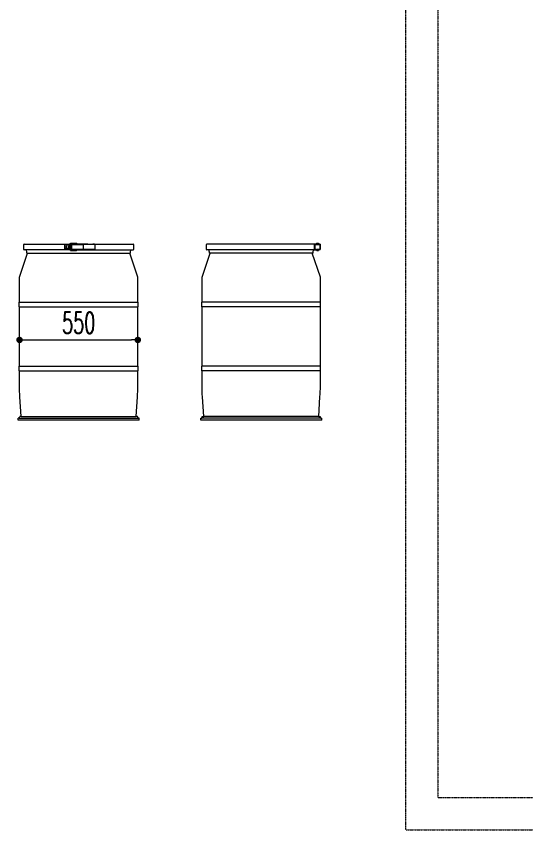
# Model space of a CAD drawing. Header units: millimetres. Extents: x -3140 to 122882, y -13467 to 35950.
# Drawn here: x 55703 to 58077, y 15735 to 19520 of the extents above; entities that cross this region are included whole.
import ezdxf

# ---------------------------------------------------------------- set-up
doc = ezdxf.new("R2010")
doc.units = ezdxf.units.MM
doc.header["$MEASUREMENT"] = 0
doc.linetypes.add('DASHDOT', pattern=[1, 0.5, -0.25, 0, -0.25])
doc.layers.add('Edges', color=7, linetype='Continuous')
doc.styles.add('300', font='rs.shx', dxfattribs={"width": 0.6, "height": 100})
doc.dimstyles.new('300', dxfattribs={"dimtxt": 50, "dimasz": 30, "dimexe": 50, "dimexo": 50, "dimgap": 30, "dimtad": 2, "dimdec": 0, "dimzin": 0, "dimtxsty": '300', "dimblk": 'DOT', "dimcen": 0.2, "dimclrd": 1, "dimclre": 1, "dimclrt": 3, "dimadec": 0, "dimazin": 0, "dimtfac": 1, "dimtdec": 0, "dimtix": 1, "dimtmove": 0, "dimatfit": 3, "dimfxl": 1, "dimtolj": 1, "dimtzin": 0, "dimarcsym": 0})

# ---------------------------------------------------------------- blocks, each defined once
blk = doc.blocks.new('plastic water drum ls')
at = {"layer": 'Edges'}
for p, q in [((-10.88, 17.57), (-11.02, 17.49)), ((-11.02, 17.49), (-11.02, 16.47)), ((-11.02, 16.47), (-10.88, 16.39)), ((-10.88, 17.57), (-1.77, 17.57)), ((-10.44, 16.39), (-10.88, 16.39)), ((-10.35, 15.91), (-10.44, 16.39)), ((-1.74, 16.39), (-10.44, 16.39)), ((-2.74, 17.33), (-2.74, 17.33)), ((-2.74, 16.62), (-2.74, 17.33)), ((-1.82, 17.33), (-2.74, 17.33)), ((-1.82, 16.62), (-2.74, 16.62)), ((-2.54, 17.02), (-2.55, 16.99)), ((-2.55, 16.99), (-2.55, 16.97)), ((-2.55, 16.97), (-2.55, 16.94)), ((-2.55, 16.94), (-2.54, 16.92)), ((-2.53, 17.04), (-2.54, 17.02)), ((-2.54, 16.92), (-2.53, 16.9)), ((-2.51, 17.05), (-2.53, 17.04)), ((-2.53, 16.9), (-2.51, 16.88)), ((-2.49, 17.06), (-2.51, 17.05)), ((-2.51, 16.88), (-2.49, 16.87)), ((-2.47, 17.07), (-2.49, 17.06)), ((-2.49, 16.87), (-2.47, 16.87)), ((-2.46, 17.07), (-2.47, 17.07)), ((-2.46, 16.87), (-2.47, 16.87)), ((-2.44, 17.06), (-2.46, 17.07)), ((-2.46, 16.87), (-2.44, 16.87)), ((-2.42, 17.05), (-2.44, 17.06)), ((-2.42, 17.05), (-2.44, 17.06)), ((-2.44, 17.06), (-2.44, 17.06)), ((-2.44, 16.87), (-2.42, 16.88)), ((-2.44, 16.87), (-2.42, 16.88)), ((-2.44, 16.87), (-2.44, 16.87)), ((-2.4, 17.04), (-2.42, 17.05)), ((-2.41, 17.04), (-2.42, 17.05)), ((-2.42, 16.88), (-2.41, 16.9)), ((-2.42, 16.88), (-2.4, 16.9)), ((-2.39, 17.02), (-2.41, 17.04)), ((-2.41, 16.9), (-2.39, 16.92)), ((-2.39, 17.02), (-2.4, 17.04)), ((-2.4, 16.9), (-2.39, 16.92)), ((-2.38, 16.99), (-2.39, 17.02)), ((-2.38, 16.99), (-2.39, 17.02)), ((-2.39, 16.92), (-2.38, 16.94)), ((-2.39, 16.92), (-2.38, 16.94)), ((-2.38, 16.97), (-2.38, 16.99)), ((-2.37, 16.97), (-2.38, 16.99)), ((-2.38, 16.94), (-2.38, 16.97)), ((-2.38, 16.94), (-2.37, 16.97)), ((-2.09, 17.02), (-2.1, 16.99)), ((-2.1, 16.99), (-2.1, 16.97)), ((-2.1, 16.97), (-2.1, 16.94)), ((-2.1, 16.94), (-2.09, 16.92)), ((-2.08, 17.04), (-2.09, 17.02)), ((-2.09, 16.92), (-2.08, 16.9)), ((-2.06, 17.05), (-2.08, 17.04)), ((-2.08, 16.9), (-2.06, 16.88)), ((-2.04, 17.06), (-2.06, 17.05)), ((-2.06, 16.88), (-2.04, 16.87)), ((-2.02, 17.07), (-2.04, 17.06)), ((-2.04, 16.87), (-2.02, 16.87)), ((-2.01, 17.07), (-2.02, 17.07)), ((-2.01, 16.87), (-2.02, 16.87)), ((-2, 17.06), (-2.01, 17.07)), ((-2.01, 16.87), (-2, 16.87)), ((-1.97, 17.05), (-2, 17.06)), ((-1.99, 17.06), (-2, 17.06)), ((-2, 16.87), (-1.97, 16.88)), ((-2, 16.87), (-1.99, 16.87)), ((-1.97, 17.05), (-1.99, 17.06)), ((-1.99, 16.87), (-1.97, 16.88)), ((-1.95, 17.04), (-1.97, 17.05)), ((-1.96, 17.04), (-1.97, 17.05)), ((-1.97, 16.88), (-1.95, 16.9)), ((-1.97, 16.88), (-1.96, 16.9)), ((-1.94, 17.02), (-1.96, 17.04)), ((-1.96, 16.9), (-1.94, 16.92)), ((-1.94, 17.02), (-1.95, 17.04)), ((-1.95, 16.9), (-1.94, 16.92)), ((-1.93, 16.99), (-1.94, 17.02)), ((-1.93, 16.99), (-1.94, 17.02)), ((-1.94, 16.92), (-1.93, 16.94)), ((-1.94, 16.92), (-1.93, 16.94)), ((-1.93, 16.97), (-1.93, 16.99)), ((-1.93, 16.97), (-1.93, 16.99)), ((-1.93, 16.94), (-1.93, 16.97)), ((-1.93, 16.94), (-1.93, 16.97)), ((-1.82, 16.62), (-1.82, 17.33)), ((-1.82, 17.33), (-1.78, 17.33)), ((-1.78, 16.62), (-1.82, 16.62)), ((-1.78, 17.54), (-1.77, 17.56)), ((-1.78, 17.33), (-1.78, 17.54)), ((-1.78, 17.33), (-1.65, 17.33)), ((-1.78, 16.51), (-1.78, 16.62)), ((-1.65, 16.62), (-1.78, 16.62)), ((-1.77, 16.48), (-1.78, 16.51)), ((-1.77, 17.58), (-1.76, 17.6)), ((-1.77, 17.57), (-1.77, 17.58)), ((-1.77, 17.56), (-1.77, 17.57)), ((-1.77, 16.45), (-1.77, 16.48)), ((-1.76, 16.43), (-1.77, 16.45)), ((-1.76, 17.6), (-1.75, 17.61)), ((-1.75, 16.4), (-1.76, 16.43)), ((-1.75, 17.61), (-1.74, 17.63)), ((-1.74, 16.39), (-1.75, 16.4)), ((-1.74, 17.63), (-1.73, 17.64)), ((-1.73, 16.38), (-1.74, 16.39)), ((-1.73, 17.64), (-1.71, 17.65)), ((-1.72, 16.36), (-1.73, 16.38)), ((-1.7, 16.35), (-1.72, 16.36)), ((-1.71, 17.65), (-1.7, 17.66)), ((-1.7, 17.66), (-1.68, 17.67)), ((-1.68, 16.33), (-1.7, 16.35)), ((-1.68, 17.67), (-1.67, 17.68)), ((-1.68, 17.53), (-1.66, 17.53)), ((-1.66, 17.53), (-1.68, 17.53)), ((-1.68, 17.53), (-1.68, 17.53)), ((-1.66, 16.32), (-1.68, 16.33)), ((-1.67, 17.68), (-1.66, 17.68)), ((-1.66, 17.68), (-1.64, 17.68)), ((-1.66, 17.53), (-1.65, 17.53)), ((-1.64, 16.31), (-1.66, 16.32)), ((-1.64, 17.54), (-1.65, 17.54)), ((-1.65, 17.54), (-1.65, 17.54)), ((-1.65, 17.54), (-1.65, 17.53)), ((-1.65, 17.53), (-1.65, 17.33)), ((-1.65, 17.53), (-1.65, 17.53)), ((-1.65, 17.53), (-1.65, 17.53)), ((-1.65, 17.53), (-1.65, 17.53)), ((-1.61, 17.33), (-1.65, 17.33)), ((-1.65, 16.62), (-1.65, 16.51)), ((-1.61, 16.62), (-1.65, 16.62)), ((-1.65, 16.51), (-1.65, 16.5)), ((-1.65, 16.5), (-1.65, 16.49)), ((-1.65, 16.49), (-1.65, 16.48)), ((-1.65, 16.48), (-1.64, 16.47)), ((-1.64, 17.68), (-1.63, 17.68)), ((-1.63, 17.55), (-1.64, 17.55)), ((-1.64, 17.55), (-1.64, 17.55)), ((-1.64, 17.55), (-1.64, 17.54)), ((-1.64, 17.55), (-1.64, 17.55)), ((-1.64, 16.47), (-1.64, 16.47)), ((-1.64, 16.47), (-1.63, 16.46)), ((-1.61, 16.31), (-1.64, 16.31)), ((-0.43, 17.68), (-1.63, 17.68)), ((-1.63, 17.55), (-1.63, 17.55)), ((-1.44, 17.55), (-1.63, 17.55)), ((-1.63, 17.55), (-1.63, 17.55)), ((-1.63, 16.46), (-1.62, 16.45)), ((-1.62, 16.45), (-1.62, 16.45)), ((-1.62, 16.45), (-1.61, 16.44)), ((-1.61, 16.62), (-1.61, 17.33)), ((-1.61, 16.44), (-1.6, 16.44)), ((-1.61, 16.31), (-1.61, 16.3)), ((-1.61, 16.3), (-1.58, 16.3)), ((-1.6, 16.44), (-1.59, 16.44)), ((-1.59, 16.44), (-1.59, 16.44)), ((-1.59, 16.44), (-1.44, 16.44)), ((-1.58, 16.3), (-0.47, 16.3)), ((-1.56, 17.53), (-1.57, 17.52)), ((-1.56, 17.52), (-1.57, 17.52)), ((-1.56, 17.52), (-1.57, 17.52)), ((-1.56, 17.52), (-1.57, 17.51)), ((-1.57, 17.52), (-1.57, 17.51)), ((-1.57, 17.52), (-1.57, 17.52)), ((-1.57, 17.51), (-1.57, 17.51)), ((-1.55, 17.51), (-1.57, 17.51)), ((-1.57, 17.51), (-1.57, 17.5)), ((-1.57, 17.51), (-1.57, 17.5)), ((-1.57, 17.5), (-1.57, 17.44)), ((-1.57, 17.5), (-1.57, 17.5)), ((-1.57, 17.5), (-1.57, 17.44)), ((-1.55, 17.5), (-1.57, 17.5)), ((-1.57, 17.44), (-1.57, 17.44)), ((-1.57, 17.44), (-1.55, 17.44)), ((-1.57, 16.56), (-1.57, 16.56)), ((-1.57, 16.56), (-1.57, 16.49)), ((-1.57, 16.56), (-1.57, 16.49)), ((-1.55, 16.56), (-1.57, 16.56)), ((-1.57, 16.49), (-1.57, 16.49)), ((-1.57, 16.49), (-1.57, 16.49)), ((-1.57, 16.49), (-1.57, 16.49)), ((-1.57, 16.49), (-1.57, 16.49)), ((-1.57, 16.48), (-1.57, 16.49)), ((-1.56, 16.48), (-1.57, 16.49)), ((-1.55, 16.49), (-1.57, 16.49)), ((-1.55, 16.49), (-1.57, 16.49)), ((-1.56, 16.48), (-1.57, 16.48)), ((-1.56, 16.48), (-1.57, 16.48)), ((-1.57, 16.48), (-1.57, 16.48)), ((-1.56, 16.47), (-1.57, 16.48)), ((-1.55, 17.53), (-1.56, 17.53)), ((-1.56, 17.53), (-1.56, 17.53)), ((-1.56, 17.53), (-1.56, 17.52)), ((-1.56, 17.53), (-1.56, 17.53)), ((-1.54, 17.53), (-1.56, 17.53)), ((-1.56, 17.52), (-1.56, 17.52)), ((-1.54, 17.52), (-1.56, 17.52)), ((-1.55, 17.52), (-1.56, 17.52)), ((-1.56, 16.48), (-1.56, 16.48)), ((-1.56, 16.47), (-1.56, 16.48)), ((-1.55, 16.48), (-1.56, 16.48)), ((-1.54, 16.48), (-1.56, 16.48)), ((-1.56, 16.47), (-1.56, 16.47)), ((-1.55, 16.47), (-1.56, 16.47)), ((-1.56, 16.47), (-1.56, 16.47)), ((-1.54, 16.47), (-1.56, 16.47)), ((-1.55, 17.53), (-1.55, 17.53)), ((-1.55, 17.53), (-1.54, 17.53)), ((-1.54, 17.52), (-1.55, 17.52)), ((-1.55, 17.52), (-1.55, 17.51)), ((-1.52, 17.52), (-1.55, 17.52)), ((-1.52, 17.51), (-1.55, 17.51)), ((-1.55, 17.51), (-1.55, 17.5)), ((-1.55, 17.5), (-1.55, 17.44)), ((-1.52, 17.5), (-1.55, 17.5)), ((-1.55, 17.44), (-1.52, 17.44)), ((-1.55, 16.56), (-1.55, 16.49)), ((-1.52, 16.56), (-1.55, 16.56)), ((-1.55, 16.49), (-1.52, 16.49)), ((-1.55, 16.49), (-1.55, 16.49)), ((-1.55, 16.49), (-1.55, 16.48)), ((-1.52, 16.49), (-1.55, 16.49)), ((-1.55, 16.48), (-1.54, 16.48)), ((-1.52, 16.48), (-1.55, 16.48)), ((-1.55, 16.47), (-1.55, 16.47)), ((-1.55, 16.47), (-1.55, 16.47)), ((-1.55, 16.47), (-1.54, 16.47)), ((-1.54, 17.53), (-1.54, 17.52)), ((-1.51, 17.53), (-1.54, 17.53)), ((-1.54, 17.53), (-1.53, 17.53)), ((-1.54, 17.53), (-1.54, 17.53)), ((-1.51, 17.52), (-1.54, 17.52)), ((-1.54, 16.48), (-1.54, 16.47)), ((-1.51, 16.48), (-1.54, 16.48)), ((-1.51, 16.47), (-1.54, 16.47)), ((-1.54, 16.47), (-1.53, 16.47)), ((-1.52, 17.53), (-1.53, 17.53)), ((-1.53, 16.47), (-1.51, 16.47)), ((-1.51, 17.53), (-1.52, 17.53)), ((-1.47, 17.52), (-1.52, 17.52)), ((-1.52, 17.52), (-1.51, 17.52)), ((-1.52, 17.51), (-1.52, 17.52)), ((-1.48, 17.51), (-1.52, 17.51)), ((-1.52, 17.51), (-1.52, 17.5)), ((-1.52, 17.5), (-1.48, 17.5)), ((-1.52, 17.5), (-1.52, 17.44)), ((-1.52, 17.44), (-1.48, 17.44)), ((-1.52, 16.56), (-1.52, 16.49)), ((-1.48, 16.56), (-1.52, 16.56)), ((-1.52, 16.49), (-1.52, 16.49)), ((-1.52, 16.49), (-1.48, 16.49)), ((-1.52, 16.48), (-1.52, 16.49)), ((-1.48, 16.49), (-1.52, 16.49)), ((-1.51, 16.48), (-1.52, 16.48)), ((-1.47, 16.48), (-1.52, 16.48)), ((-1.47, 17.53), (-1.51, 17.53)), ((-1.51, 17.52), (-1.51, 17.53)), ((-1.51, 17.53), (-1.5, 17.53)), ((-1.47, 17.52), (-1.51, 17.52)), ((-1.51, 16.47), (-1.51, 16.48)), ((-1.47, 16.48), (-1.51, 16.48)), ((-1.47, 16.47), (-1.51, 16.47)), ((-1.51, 16.47), (-1.5, 16.47)), ((-1.5, 17.53), (-1.49, 17.53)), ((-1.5, 16.47), (-1.47, 16.47)), ((-1.47, 17.53), (-1.49, 17.53)), ((-1.47, 17.52), (-1.48, 17.51)), ((-1.43, 17.51), (-1.48, 17.51)), ((-1.48, 17.51), (-1.48, 17.5)), ((-1.48, 17.5), (-1.48, 17.44)), ((-1.43, 17.5), (-1.48, 17.5)), ((-1.48, 17.44), (-1.45, 17.44)), ((-1.48, 16.56), (-1.48, 16.49)), ((-1.45, 16.56), (-1.48, 16.56)), ((-1.48, 16.49), (-1.48, 16.49)), ((-1.43, 16.49), (-1.48, 16.49)), ((-1.43, 16.49), (-1.48, 16.49)), ((-1.47, 16.48), (-1.48, 16.49)), ((-1.47, 17.53), (-1.47, 17.52)), ((-1.47, 17.53), (-1.46, 17.53)), ((0.87, 17.53), (-1.47, 17.53)), ((-1.47, 17.52), (-1.47, 17.52)), ((-1.43, 17.52), (-1.47, 17.52)), ((0.87, 17.52), (-1.47, 17.52)), ((-1.43, 16.48), (-1.47, 16.48)), ((-1.47, 16.48), (-1.47, 16.48)), ((-1.47, 16.47), (-1.47, 16.48)), ((-1.47, 16.48), (0.87, 16.48)), ((-1.47, 16.47), (-1.46, 16.47)), ((0.87, 16.47), (-1.47, 16.47)), ((-1.46, 17.53), (-1.46, 17.54)), ((-1.46, 17.54), (-1.45, 17.54)), ((-1.2, 17.54), (-1.46, 17.54)), ((-1.42, 17.53), (-1.46, 17.53)), ((-1.46, 17.53), (-1.46, 17.53)), ((-1.46, 16.47), (-1.46, 16.46)), ((-1.46, 16.47), (-1.46, 16.47)), ((-1.46, 16.47), (-1.45, 16.47)), ((-1.46, 16.46), (-1.45, 16.46)), ((-1.2, 16.46), (-1.46, 16.46)), ((-1.45, 17.54), (-1.44, 17.54)), ((-1.45, 17.44), (-1.45, 16.56)), ((-1.45, 17.44), (-1.43, 17.44)), ((-1.43, 16.56), (-1.45, 16.56)), ((-1.45, 16.47), (-1.44, 16.47)), ((-1.45, 16.46), (-1.44, 16.44)), ((-1.45, 16.46), (-1.45, 16.46)), ((-1.45, 16.46), (-1.44, 16.45)), ((-1.44, 17.55), (-1.44, 17.55)), ((-1.44, 17.54), (-1.44, 17.55)), ((-1.44, 17.55), (-1.43, 17.55)), ((-1.42, 17.55), (-1.44, 17.55)), ((-1.42, 16.47), (-1.44, 16.47)), ((-1.44, 16.45), (-1.43, 16.45)), ((-1.44, 16.44), (-0.48, 16.44)), ((-1.43, 17.55), (-1.42, 17.55)), ((-1.43, 17.52), (-1.43, 17.51)), ((-1.43, 17.52), (0.87, 17.52)), ((-1.43, 17.51), (-1.43, 17.5)), ((-1.43, 17.51), (0.87, 17.51)), ((-1.43, 17.5), (-1.43, 17.44)), ((-1.43, 17.5), (0.87, 17.5)), ((-1.43, 17.44), (-1.43, 16.56)), ((-1.43, 16.56), (-1.43, 16.49)), ((-1.43, 16.49), (-1.43, 16.49)), ((-1.43, 16.49), (-1.43, 16.48)), ((-1.43, 16.49), (0.87, 16.49)), ((0.87, 16.49), (-1.43, 16.49)), ((-1.43, 16.48), (0.87, 16.48)), ((-1.43, 16.45), (-1.42, 16.45)), ((-1.42, 17.55), (-1.41, 17.55)), ((-1.42, 17.53), (-1.42, 17.53)), ((-1.2, 17.53), (-1.42, 17.53)), ((-1.42, 16.47), (-1.41, 16.47)), ((-1.42, 16.47), (-1.42, 16.47)), ((-1.42, 16.45), (-1.41, 16.45)), ((-1.41, 17.55), (-1.4, 17.55)), ((-1.41, 16.47), (-1.4, 16.47)), ((-1.41, 16.45), (-1.4, 16.44)), ((-1.4, 17.55), (-1.39, 17.55)), ((-1.4, 16.47), (-1.33, 16.47)), ((-1.4, 16.44), (-1.39, 16.44)), ((-1.39, 17.55), (-1.37, 17.56)), ((-1.39, 16.44), (-1.37, 16.44)), ((-1.37, 17.56), (-1.36, 17.56)), ((-1.37, 16.44), (-1.36, 16.44)), ((-1.36, 17.56), (-1.35, 17.56)), ((-1.36, 16.44), (-1.35, 16.44)), ((-1.35, 17.56), (-1.34, 17.56)), ((-1.35, 16.44), (-1.34, 16.44)), ((-1.33, 17.56), (-1.34, 17.56)), ((-1.33, 16.44), (-1.34, 16.44)), ((-1.33, 17.56), (-1.32, 17.56)), ((-1.33, 17.56), (-1.33, 17.56)), ((-1.33, 16.47), (-1.33, 16.47)), ((-1.33, 16.47), (-1.3, 16.47)), ((-1.33, 16.44), (-1.32, 16.44)), ((-1.33, 16.44), (-1.33, 16.44)), ((-1.32, 17.56), (-1.32, 17.56)), ((-1.32, 17.56), (-1.32, 17.56)), ((-1.32, 17.56), (-1.31, 17.56)), ((-1.32, 17.56), (-1.32, 17.56)), ((-1.32, 16.44), (-1.32, 16.44)), ((-1.32, 16.44), (-1.32, 16.44)), ((-1.32, 16.44), (-1.31, 16.44)), ((-1.32, 16.44), (-1.32, 16.44)), ((-1.31, 17.56), (-1.3, 17.56)), ((-1.31, 16.44), (-1.3, 16.44)), ((-1.3, 17.56), (-1.28, 17.56)), ((-1.3, 16.47), (-1.26, 16.47)), ((-1.3, 16.44), (-1.28, 16.44)), ((-1.28, 17.56), (-1.27, 17.55)), ((-1.28, 16.44), (-1.27, 16.44)), ((-1.27, 17.55), (-1.26, 17.55)), ((-1.27, 16.44), (-1.26, 16.44)), ((-1.26, 17.55), (-1.25, 17.55)), ((-1.25, 16.47), (-1.26, 16.47)), ((-1.26, 16.44), (-1.25, 16.45)), ((-1.24, 17.55), (-1.25, 17.55)), ((-1.25, 16.47), (-1.21, 16.47)), ((-1.25, 16.45), (-1.24, 16.45)), ((-1.24, 17.55), (-1.23, 17.55)), ((-0.44, 17.55), (-1.24, 17.55)), ((-1.24, 16.45), (-1.23, 16.45)), ((-1.23, 17.55), (-1.22, 17.54)), ((-1.23, 16.45), (-1.22, 16.45)), ((-1.22, 17.54), (-1.21, 17.54)), ((-1.22, 16.45), (-1.21, 16.46)), ((-1.21, 17.54), (-1.2, 17.54)), ((-1.21, 16.47), (-1.21, 16.47)), ((-1.21, 16.47), (-1.2, 16.47)), ((-1.21, 16.46), (-1.2, 16.46)), ((-1.2, 17.53), (-1.2, 17.54)), ((-1.15, 17.53), (-1.2, 17.53)), ((-1.2, 16.47), (-1.2, 16.46)), ((-1.2, 16.47), (-1.15, 16.47)), ((-1.14, 17.53), (-1.15, 17.53)), ((-1.14, 16.47), (-1.15, 16.47)), ((-1.14, 17.53), (-0.86, 17.53)), ((-1.14, 16.47), (-1.03, 16.47)), ((-0.86, 16.47), (-1.03, 16.47)), ((-0.86, 17.53), (-0.86, 17.53)), ((-0.58, 17.53), (-0.86, 17.53)), ((-0.86, 17.53), (-0.47, 17.53)), ((-0.86, 16.47), (-0.76, 16.47)), ((-0.86, 16.47), (-0.86, 16.47)), ((-0.58, 16.47), (-0.76, 16.47)), ((-0.76, 16.47), (-0.49, 16.47)), ((-0.47, 17.53), (-0.58, 17.53)), ((-0.49, 16.47), (-0.58, 16.47)), ((-0.49, 16.47), (-0.43, 16.47)), ((-0.48, 16.44), (-0.47, 16.44)), ((-0.47, 17.53), (-0.42, 17.53)), ((-0.47, 16.44), (-0.46, 16.44)), ((-0.47, 16.3), (-0.45, 16.3)), ((-0.46, 16.44), (-0.45, 16.44)), ((-0.45, 16.44), (-0.45, 16.45)), ((-0.45, 16.45), (-0.44, 16.45)), ((-0.45, 16.3), (-0.42, 16.31)), ((-0.43, 17.55), (-0.44, 17.55)), ((-0.44, 16.45), (-0.43, 16.46)), ((-0.4, 17.68), (-0.43, 17.68)), ((-0.42, 17.54), (-0.43, 17.55)), ((-0.43, 17.55), (-0.43, 17.55)), ((-0.43, 17.55), (-0.43, 17.55)), ((-0.43, 16.46), (-0.43, 16.47)), ((-0.43, 16.47), (-0.43, 16.47)), ((-0.43, 16.47), (-0.3, 16.47)), ((-0.42, 17.53), (-0.42, 17.54)), ((-0.42, 17.54), (-0.42, 17.54)), ((-0.42, 17.54), (-0.42, 17.54)), ((-0.42, 17.53), (-0.42, 17.53)), ((-0.42, 17.53), (-0.42, 17.53)), ((-0.42, 17.53), (-0.42, 17.53)), ((-0.42, 17.53), (-0.29, 17.53)), ((-0.42, 16.31), (-0.4, 16.32)), ((-0.38, 17.67), (-0.4, 17.68)), ((-0.4, 16.32), (-0.38, 16.33)), ((-0.36, 17.66), (-0.38, 17.67)), ((-0.38, 16.33), (-0.36, 16.35)), ((-0.35, 17.65), (-0.36, 17.66)), ((-0.36, 16.35), (-0.34, 16.36)), ((-0.33, 17.64), (-0.35, 17.65)), ((-0.34, 16.36), (-0.33, 16.38)), ((-0.32, 17.62), (-0.33, 17.64)), ((-0.33, 16.38), (-0.32, 16.39)), ((-0.31, 17.6), (-0.32, 17.62)), ((-0.32, 16.41), (-0.3, 16.43)), ((-0.32, 16.39), (-0.32, 16.41)), ((-0.32, 16.39), (10.44, 16.39)), ((-0.3, 17.58), (-0.31, 17.6)), ((-0.3, 17.57), (-0.3, 17.58)), ((-0.3, 17.56), (-0.3, 17.57)), ((-0.3, 17.57), (10.88, 17.57)), ((-0.29, 17.53), (-0.3, 17.56)), ((-0.3, 16.46), (-0.3, 16.47)), ((-0.3, 16.47), (0.33, 16.47)), ((-0.3, 16.43), (-0.3, 16.46)), ((0.29, 17.53), (-0.29, 17.53)), ((0.58, 17.53), (0.29, 17.53)), ((0.86, 17.53), (0.29, 17.53)), ((0.58, 16.47), (0.33, 16.47)), ((0.33, 16.47), (0.58, 16.47)), ((0.86, 17.53), (0.58, 17.53)), ((0.58, 16.47), (0.58, 16.47)), ((0.86, 16.47), (0.58, 16.47)), ((0.86, 17.53), (0.87, 17.53)), ((0.86, 17.53), (0.87, 17.53)), ((0.86, 16.47), (0.87, 16.47)), ((0.86, 16.47), (0.87, 16.47)), ((0.87, 17.53), (0.87, 17.53)), ((0.87, 17.53), (0.87, 17.52)), ((0.87, 17.53), (0.87, 17.53)), ((0.87, 17.53), (0.87, 17.53)), ((1.36, 17.53), (0.87, 17.53)), ((0.87, 17.53), (3.22, 17.53)), ((0.87, 17.52), (0.87, 17.52)), ((0.87, 17.52), (0.87, 17.51)), ((0.87, 17.52), (3.22, 17.52)), ((0.87, 17.52), (3.23, 17.52)), ((0.87, 17.51), (0.87, 17.51)), ((0.87, 17.51), (0.87, 17.5)), ((0.87, 17.51), (3.23, 17.51)), ((0.87, 17.5), (0.87, 16.49)), ((3.23, 17.5), (0.87, 17.5)), ((0.87, 16.49), (0.87, 16.49)), ((0.87, 16.48), (0.87, 16.49)), ((3.23, 16.49), (0.87, 16.49)), ((3.23, 16.49), (0.87, 16.49)), ((0.87, 16.48), (0.87, 16.48)), ((0.87, 16.47), (0.87, 16.48)), ((0.87, 16.48), (0.87, 16.48)), ((3.22, 16.48), (0.87, 16.48)), ((3.23, 16.48), (0.87, 16.48)), ((0.87, 16.47), (0.87, 16.47)), ((0.87, 16.47), (0.87, 16.47)), ((0.87, 16.47), (0.87, 16.47)), ((0.87, 16.47), (0.87, 16.47)), ((0.87, 16.47), (1.36, 16.47)), ((3.22, 16.47), (0.87, 16.47)), ((1.36, 17.53), (1.37, 17.53)), ((1.36, 16.47), (1.37, 16.47)), ((1.86, 17.53), (1.37, 17.53)), ((1.82, 16.47), (1.37, 16.47)), ((1.82, 16.47), (1.86, 16.47)), ((1.86, 17.53), (1.86, 17.53)), ((1.86, 17.53), (2.33, 17.53)), ((2.3, 16.47), (1.86, 16.47)), ((1.86, 16.47), (1.86, 16.47)), ((2.3, 16.47), (2.33, 16.47)), ((2.33, 17.53), (2.34, 17.53)), ((2.33, 16.47), (2.34, 16.47)), ((2.34, 17.53), (2.8, 17.53)), ((2.34, 16.47), (2.8, 16.47)), ((2.84, 17.53), (2.8, 17.53)), ((2.8, 17.53), (2.8, 17.53)), ((2.8, 16.47), (2.8, 16.47)), ((2.81, 16.47), (2.8, 16.47)), ((2.81, 16.47), (2.83, 16.47)), ((2.83, 16.47), (2.84, 16.47)), ((2.87, 17.53), (2.84, 17.53)), ((2.87, 16.47), (2.84, 16.47)), ((2.91, 17.53), (2.87, 17.53)), ((2.87, 17.53), (2.87, 17.53)), ((2.91, 16.47), (2.87, 16.47)), ((2.94, 17.53), (2.91, 17.53)), ((2.94, 16.47), (2.91, 16.47)), ((2.91, 16.47), (2.91, 16.47)), ((2.95, 17.53), (2.94, 17.53)), ((2.95, 16.47), (2.94, 16.47)), ((2.95, 17.53), (2.98, 17.53)), ((2.97, 16.47), (2.95, 16.47)), ((2.97, 16.47), (2.98, 16.47)), ((3.01, 17.53), (2.98, 17.53)), ((2.98, 17.53), (2.98, 17.53)), ((2.98, 16.47), (3.01, 16.47)), ((3.04, 17.53), (3.01, 17.53)), ((3.01, 16.47), (3.01, 16.47)), ((3.01, 16.47), (3.04, 16.47)), ((3.01, 16.47), (3.01, 16.47)), ((3.05, 17.53), (3.04, 17.53)), ((3.05, 16.47), (3.04, 16.47)), ((3.05, 17.53), (3.08, 17.53)), ((3.07, 16.47), (3.05, 16.47)), ((3.08, 16.47), (3.07, 16.47)), ((3.12, 17.53), (3.08, 17.53)), ((3.08, 17.53), (3.08, 17.53)), ((3.11, 16.47), (3.08, 16.47)), ((3.12, 16.47), (3.11, 16.47)), ((3.15, 17.53), (3.12, 17.53)), ((3.12, 16.47), (3.13, 16.47)), ((3.13, 16.47), (3.15, 16.47)), ((3.19, 17.53), (3.15, 17.53)), ((3.15, 17.53), (3.15, 17.53)), ((3.16, 16.47), (3.15, 16.47)), ((3.15, 16.47), (3.15, 16.47)), ((3.16, 16.47), (3.18, 16.47)), ((3.18, 16.47), (3.19, 16.47)), ((3.19, 17.53), (3.2, 17.53)), ((3.19, 16.47), (3.19, 16.47)), ((3.21, 16.47), (3.19, 16.47)), ((3.2, 17.53), (3.21, 17.53)), ((3.21, 17.53), (3.21, 17.53)), ((3.21, 17.53), (3.22, 17.53)), ((3.21, 16.47), (3.21, 16.47)), ((3.21, 16.47), (3.22, 16.47)), ((3.22, 17.53), (3.22, 17.52)), ((3.22, 17.53), (3.23, 17.52)), ((3.22, 17.53), (3.22, 17.53)), ((3.22, 17.53), (3.22, 17.53)), ((3.22, 17.52), (3.23, 17.52)), ((3.22, 17.52), (3.23, 17.52)), ((3.22, 16.48), (3.23, 16.48)), ((3.22, 16.48), (3.23, 16.48)), ((3.22, 16.47), (3.22, 16.48)), ((3.22, 16.47), (3.23, 16.48)), ((3.22, 16.47), (3.22, 16.47)), ((3.22, 16.47), (3.22, 16.47)), ((3.23, 17.52), (3.24, 17.52)), ((3.23, 17.52), (3.23, 17.51)), ((3.23, 17.52), (3.23, 17.52)), ((3.23, 17.52), (3.24, 17.52)), ((3.23, 17.51), (3.23, 17.5)), ((3.23, 17.51), (3.24, 17.51)), ((3.23, 17.5), (3.24, 17.5)), ((3.23, 17.5), (3.23, 16.49)), ((3.23, 16.49), (3.24, 16.49)), ((3.23, 16.49), (3.23, 16.49)), ((3.23, 16.48), (3.23, 16.49)), ((3.23, 16.49), (3.24, 16.49)), ((3.23, 16.48), (3.24, 16.48)), ((3.23, 16.48), (3.23, 16.48)), ((3.23, 16.48), (3.24, 16.48)), ((3.24, 17.52), (3.24, 17.52)), ((3.24, 17.52), (3.24, 17.51)), ((3.24, 17.51), (3.24, 17.5)), ((3.24, 17.51), (3.24, 17.5)), ((3.24, 17.51), (3.24, 17.51)), ((3.24, 17.5), (3.24, 17.5)), ((3.24, 17.5), (3.24, 16.49)), ((3.24, 17.5), (3.24, 16.49)), ((3.24, 16.49), (3.24, 16.49)), ((3.24, 16.49), (3.24, 16.49)), ((3.24, 16.49), (3.24, 16.49)), ((3.24, 16.49), (3.24, 16.49)), ((3.24, 16.48), (3.24, 16.49)), ((3.24, 16.48), (3.24, 16.48)), ((10.35, 15.91), (10.44, 16.39)), ((10.44, 16.39), (10.88, 16.39)), ((11.02, 17.49), (10.88, 17.57)), ((10.88, 16.39), (11.02, 16.47)), ((11.02, 16.47), (11.02, 17.49)), ((-11.82, 10.97), (-10.21, 15.71)), ((-10.35, 15.71), (-10.35, 15.91)), ((-10.35, 15.71), (-10.21, 15.71)), ((-10.21, 15.71), (10.21, 15.71)), ((10.21, 15.71), (10.35, 15.71)), ((11.82, 10.97), (10.21, 15.71)), ((10.35, 15.71), (10.35, 15.91)), ((-11.82, 5.94), (-11.82, 10.97)), ((11.82, 5.94), (11.82, 10.97)), ((-11.87, 5.02), (-11.87, 5.94)), ((-11.82, 5.94), (-11.87, 5.94)), ((-11.87, 5.02), (-11.82, 5.02)), ((-11.82, 5.94), (11.82, 5.94)), ((-11.82, -6.85), (-11.82, 5.02)), ((-11.82, 5.02), (11.82, 5.02)), ((11.87, 5.94), (11.82, 5.94)), ((11.82, 5.02), (11.87, 5.02)), ((11.82, -6.85), (11.82, 5.02)), ((11.87, 5.02), (11.87, 5.94)), ((-11.87, -7.77), (-11.87, -6.85)), ((-11.82, -6.85), (-11.87, -6.85)), ((-11.87, -7.77), (-11.82, -7.77)), ((-11.82, -6.85), (11.82, -6.85)), ((-11.82, -11.35), (-11.82, -7.77)), ((-11.82, -7.77), (11.82, -7.77)), ((11.87, -6.85), (11.82, -6.85)), ((11.82, -7.77), (11.87, -7.77)), ((11.82, -11.35), (11.82, -7.77)), ((11.87, -7.77), (11.87, -6.85)), ((-11.81, -11.9), (-11.82, -11.35)), ((11.81, -11.9), (11.82, -11.35)), ((-11.78, -12.44), (-11.81, -11.9)), ((-11.74, -12.98), (-11.78, -12.44)), ((-11.48, -16.92), (-11.74, -12.98)), ((11.48, -16.92), (11.74, -12.98)), ((11.74, -12.98), (11.78, -12.44)), ((11.78, -12.44), (11.81, -11.9)), ((-12.08, -17.68), (-12.08, -17.28)), ((-11.88, -17.28), (-12.08, -17.28)), ((12.08, -17.68), (-12.08, -17.68)), ((-11.88, -17.28), (-11.78, -16.92)), ((-11.88, -17.28), (11.88, -17.28)), ((-11.48, -16.92), (-11.78, -16.92)), ((-11.48, -16.92), (11.48, -16.92)), ((11.78, -16.92), (11.48, -16.92)), ((11.88, -17.28), (11.78, -16.92)), ((12.08, -17.28), (11.88, -17.28)), ((12.08, -17.68), (12.08, -17.28))]:
    blk.add_line(p, q, dxfattribs=at)
blk = doc.blocks.new('plastic water drum fr')
at = {"layer": 'Edges'}
for p, q in [((-11.76, 17.52), (-11.77, 17.52)), ((-11.77, 17.52), (-11.77, 17.51)), ((-11.77, 17.52), (-11.69, 17.52)), ((-11.77, 17.51), (-11.77, 17.5)), ((-11.77, 17.51), (-11.69, 17.51)), ((-11.77, 17.5), (-11.77, 16.49)), ((-11.77, 17.5), (-11.69, 17.5)), ((-11.77, 16.49), (-11.77, 16.49)), ((-11.77, 16.48), (-11.77, 16.49)), ((-11.69, 16.49), (-11.77, 16.49)), ((-11.69, 16.49), (-11.77, 16.49)), ((-11.76, 16.48), (-11.77, 16.48)), ((-11.69, 16.48), (-11.77, 16.48)), ((-11.75, 17.53), (-11.76, 17.53)), ((-11.76, 17.53), (-11.76, 17.52)), ((-11.76, 17.53), (-11.68, 17.53)), ((-11.76, 17.52), (-11.69, 17.52)), ((-11.76, 16.47), (-11.76, 16.48)), ((-11.69, 16.48), (-11.76, 16.48)), ((-11.75, 16.47), (-11.76, 16.47)), ((-11.68, 16.47), (-11.76, 16.47)), ((-11.75, 17.53), (-11.75, 17.53)), ((-11.75, 17.53), (-11.75, 17.53)), ((-11.75, 17.53), (-11.74, 17.53)), ((-11.75, 16.47), (-11.75, 16.47)), ((-11.75, 16.47), (-11.75, 16.47)), ((-11.75, 16.47), (-11.74, 16.47)), ((-11.72, 17.53), (-11.74, 17.53)), ((-11.74, 17.53), (-11.74, 17.53)), ((-11.74, 16.47), (-11.72, 16.47)), ((-11.72, 17.53), (-11.72, 17.53)), ((-11.72, 17.53), (-11.71, 17.53)), ((-11.72, 16.47), (-11.72, 16.47)), ((-11.68, 16.47), (-11.72, 16.47)), ((-11.71, 17.53), (-11.7, 17.53)), ((-11.7, 17.53), (-11.68, 17.53)), ((-11.68, 17.53), (-11.69, 17.52)), ((-11.69, 17.52), (-11.69, 17.51)), ((-11.69, 17.52), (-11.69, 17.52)), ((-11.69, 17.52), (-10.71, 17.52)), ((-11.69, 17.52), (-10.71, 17.52)), ((-11.69, 17.51), (-11.69, 17.5)), ((-11.69, 17.51), (-10.71, 17.51)), ((-11.69, 17.5), (-11.69, 16.49)), ((-10.71, 17.5), (-11.69, 17.5)), ((-11.69, 16.49), (-11.69, 16.49)), ((-11.69, 16.48), (-11.69, 16.49)), ((-10.71, 16.49), (-11.69, 16.49)), ((-10.71, 16.49), (-11.69, 16.49)), ((-11.69, 16.48), (-11.69, 16.48)), ((-11.68, 16.47), (-11.69, 16.48)), ((-10.71, 16.48), (-11.69, 16.48)), ((-10.71, 16.48), (-11.69, 16.48)), ((-11.68, 17.53), (-11.68, 17.53)), ((-11.68, 17.53), (-11.67, 17.53)), ((-11.68, 17.53), (-10.71, 17.53)), ((-11.68, 16.47), (-11.68, 16.47)), ((-11.67, 16.47), (-11.68, 16.47)), ((-10.71, 16.47), (-11.68, 16.47)), ((-11.67, 17.53), (-11.67, 17.53)), ((-11.67, 17.53), (-11.67, 17.53)), ((-11.67, 17.53), (-11.67, 17.53)), ((-11.67, 17.53), (-11.67, 17.53)), ((-11.65, 17.53), (-11.67, 17.53)), ((-11.67, 16.47), (-11.67, 16.47)), ((-11.67, 16.47), (-11.67, 16.47)), ((-11.67, 16.47), (-11.67, 16.47)), ((-11.67, 16.47), (-11.53, 16.47)), ((-11.65, 17.53), (-11.54, 17.53)), ((-11.54, 17.55), (-11.53, 17.56)), ((-11.54, 17.53), (-11.54, 17.55)), ((-11.51, 17.53), (-11.54, 17.53)), ((-11.53, 17.6), (-11.52, 17.61)), ((-11.53, 17.59), (-11.53, 17.6)), ((-11.53, 17.58), (-11.53, 17.59)), ((-11.53, 17.56), (-11.53, 17.58)), ((-11.53, 16.45), (-11.53, 16.47)), ((-11.51, 16.47), (-11.53, 16.47)), ((-11.53, 16.43), (-11.53, 16.45)), ((-11.53, 16.42), (-11.53, 16.43)), ((-11.52, 16.4), (-11.53, 16.42)), ((-11.52, 17.63), (-11.51, 17.64)), ((-11.52, 17.61), (-11.52, 17.63)), ((-11.52, 16.39), (-11.52, 16.4)), ((-11.52, 16.39), (-11.51, 16.36)), ((-11.51, 17.65), (-11.5, 17.66)), ((-11.51, 17.64), (-11.51, 17.65)), ((-11.51, 17.53), (-11.51, 17.53)), ((-11.51, 17.53), (-11.41, 17.53)), ((-11.51, 16.47), (-11.41, 16.47)), ((-11.51, 16.47), (-11.51, 16.47)), ((-11.51, 16.35), (-11.51, 16.36)), ((-11.5, 16.34), (-11.51, 16.35)), ((-11.5, 17.66), (-11.48, 17.68)), ((-11.49, 16.33), (-11.5, 16.34)), ((-11.49, 16.32), (-11.49, 16.33)), ((-11.49, 16.32), (-11.46, 16.31)), ((-11.47, 17.68), (-11.48, 17.68)), ((-11.47, 17.68), (-11.44, 17.68)), ((-11.46, 16.31), (-11.46, 16.3)), ((-11.46, 16.3), (-11.43, 16.3)), ((-11.44, 17.68), (-11.07, 17.68)), ((-11.08, 16.3), (-11.43, 16.3)), ((-11.41, 17.57), (-11.41, 17.58)), ((-11.41, 17.58), (-11.41, 17.58)), ((-11.41, 17.56), (-11.41, 17.57)), ((-11.41, 17.55), (-11.41, 17.56)), ((-11.41, 17.55), (-11.41, 17.55)), ((-11.4, 17.55), (-11.41, 17.55)), ((-11.41, 17.55), (-11.41, 17.55)), ((-11.41, 17.55), (-11.4, 17.55)), ((-11.41, 17.54), (-11.41, 17.55)), ((-11.41, 17.55), (-11.41, 17.55)), ((-11.41, 17.53), (-11.41, 17.54)), ((-11.41, 17.54), (-11.41, 17.54)), ((-11.17, 17.54), (-11.41, 17.54)), ((-11.41, 17.53), (-11.36, 17.53)), ((-11.41, 16.46), (-11.41, 16.47)), ((-11.38, 16.47), (-11.41, 16.47)), ((-11.41, 16.46), (-11.41, 16.46)), ((-11.41, 16.45), (-11.41, 16.46)), ((-11.17, 16.46), (-11.41, 16.46)), ((-11.4, 16.45), (-11.41, 16.45)), ((-11.41, 16.44), (-11.41, 16.45)), ((-11.41, 16.45), (-11.41, 16.45)), ((-11.13, 16.44), (-11.41, 16.44)), ((-11.41, 16.43), (-11.41, 16.44)), ((-11.4, 16.42), (-11.41, 16.43)), ((-11.4, 17.55), (-11.4, 17.55)), ((-11.4, 17.55), (-11.22, 17.55)), ((-11.39, 16.45), (-11.4, 16.45)), ((-11.4, 16.42), (-11.4, 16.42)), ((-11.4, 16.42), (-11.4, 16.42)), ((-11.4, 16.42), (-11.4, 16.42)), ((-11.4, 16.41), (-11.4, 16.42)), ((-11.38, 16.44), (-11.39, 16.45)), ((-11.38, 16.47), (-11.36, 16.47)), ((-11.38, 16.47), (-11.38, 16.47)), ((-11.36, 16.44), (-11.38, 16.44)), ((-11.33, 17.53), (-11.36, 17.53)), ((-11.33, 16.47), (-11.36, 16.47)), ((-11.35, 16.44), (-11.36, 16.44)), ((-11.34, 16.44), (-11.35, 16.44)), ((-11.33, 16.44), (-11.34, 16.44)), ((-11.33, 17.53), (-11.33, 17.53)), ((-11.33, 17.53), (-11.17, 17.53)), ((-11.33, 16.47), (-11.31, 16.47)), ((-11.33, 16.47), (-11.33, 16.47)), ((-11.32, 16.44), (-11.33, 16.44)), ((-11.31, 16.44), (-11.32, 16.44)), ((-11.31, 16.47), (-11.31, 16.47)), ((-11.31, 16.47), (-11.25, 16.47)), ((-11.31, 16.44), (-11.3, 16.44)), ((-11.31, 16.44), (-11.31, 16.44)), ((-11.3, 16.44), (-11.3, 16.44)), ((-11.3, 16.44), (-11.3, 16.44)), ((-11.3, 16.44), (-11.29, 16.44)), ((-11.3, 16.44), (-11.3, 16.44)), ((-11.29, 16.44), (-11.27, 16.44)), ((-11.27, 16.44), (-11.26, 16.44)), ((-11.26, 16.44), (-11.25, 16.44)), ((-11.25, 16.47), (-11.24, 16.47)), ((-11.25, 16.44), (-11.24, 16.44)), ((-11.24, 16.47), (-11.23, 16.47)), ((-11.24, 16.47), (-11.24, 16.47)), ((-11.24, 16.44), (-11.23, 16.45)), ((-11.23, 16.47), (-11.19, 16.47)), ((-11.23, 16.45), (-11.22, 16.45)), ((-11.22, 17.55), (-11.21, 17.55)), ((-11.22, 17.55), (-11.22, 17.55)), ((-11.22, 17.55), (-11.12, 17.55)), ((-11.22, 16.45), (-11.21, 16.45)), ((-11.21, 17.55), (-11.2, 17.54)), ((-11.21, 16.45), (-11.2, 16.45)), ((-11.2, 17.54), (-11.19, 17.54)), ((-11.2, 16.45), (-11.19, 16.46)), ((-11.19, 17.54), (-11.17, 17.54)), ((-11.19, 16.47), (-11.17, 16.47)), ((-11.19, 16.46), (-11.17, 16.46)), ((-11.17, 17.53), (-11.17, 17.54)), ((-11.16, 17.53), (-11.17, 17.53)), ((-11.17, 16.47), (-11.17, 16.46)), ((-11.14, 16.47), (-11.17, 16.47)), ((-11.14, 17.53), (-11.16, 17.53)), ((-11.14, 17.53), (-11.13, 17.53)), ((-11.13, 16.47), (-11.14, 16.47)), ((-11.12, 17.53), (-11.13, 17.53)), ((-11.13, 16.47), (-11.12, 16.47)), ((-11.12, 16.45), (-11.13, 16.44)), ((-11.11, 16.44), (-11.13, 16.44)), ((-11.12, 17.55), (-11.12, 17.55)), ((-11.12, 17.55), (-11.12, 17.54)), ((-11.12, 17.55), (-11.1, 17.55)), ((-11.12, 17.54), (-11.12, 17.53)), ((-11.12, 17.53), (-11.12, 17.53)), ((-11.11, 17.53), (-11.12, 17.53)), ((-11.12, 16.47), (-11.12, 16.46)), ((-11.12, 16.47), (-11.12, 16.47)), ((-11.02, 16.47), (-11.12, 16.47)), ((-11.12, 16.46), (-11.12, 16.45)), ((-11.1, 17.53), (-11.11, 17.53)), ((-11.11, 17.53), (-11.11, 17.53)), ((-11.1, 17.53), (-11.11, 17.53)), ((-11.11, 16.44), (-11.11, 16.44)), ((-11.11, 16.44), (-11.11, 16.44)), ((-11.1, 17.55), (-11.09, 17.55)), ((-11.04, 17.53), (-11.1, 17.53)), ((-11.08, 16.3), (-11.05, 16.32)), ((-11.08, 16.3), (-11.08, 16.3)), ((-11.07, 17.68), (-11.06, 17.68)), ((-11.06, 17.68), (-11.03, 17.66)), ((-11.04, 16.33), (-11.05, 16.32)), ((-11.03, 17.53), (-11.04, 17.53)), ((-11.03, 17.53), (-11.04, 17.53)), ((-11.03, 16.34), (-11.04, 16.33)), ((-11.04, 16.33), (-11.04, 16.33)), ((-11.03, 17.66), (-11.03, 17.66)), ((-11.03, 17.66), (-11.02, 17.65)), ((-11.03, 17.53), (-11.03, 17.53)), ((-10.99, 17.53), (-11.03, 17.53)), ((-11.03, 16.34), (-11.02, 16.37)), ((-11.02, 17.65), (-11.01, 17.62)), ((-11.02, 16.47), (-11.02, 16.47)), ((-11.02, 16.47), (-10.98, 16.47)), ((-11.02, 16.47), (-11, 16.45)), ((-11.01, 16.38), (-11.02, 16.37)), ((-11.01, 17.62), (-11.01, 17.62)), ((-11.01, 17.62), (-11.01, 17.61)), ((-11.01, 17.61), (-11, 17.6)), ((-11, 16.41), (-11.01, 16.4)), ((-11.01, 16.4), (-11.01, 16.38)), ((-11, 17.6), (-11, 17.59)), ((-11, 17.59), (-11, 17.58)), ((-11, 17.58), (-11, 17.56)), ((-11, 17.56), (-11, 17.55)), ((-11, 17.55), (-10.99, 17.54)), ((-11, 16.45), (-11, 16.45)), ((-11, 16.45), (-11, 16.43)), ((-11, 16.45), (-10.88, 16.39)), ((-11, 16.43), (-11, 16.41)), ((-10.99, 17.54), (-10.99, 17.53)), ((-10.95, 17.53), (-10.99, 17.53)), ((-10.98, 16.47), (-10.92, 16.47)), ((-10.88, 17.57), (-10.95, 17.53)), ((-10.92, 17.53), (-10.95, 17.53)), ((-10.92, 17.53), (-10.92, 17.53)), ((-10.92, 17.53), (-10.91, 17.53)), ((-10.92, 16.47), (-10.91, 16.47)), ((-10.92, 16.47), (-10.92, 16.47)), ((-10.89, 17.53), (-10.91, 17.53)), ((-10.91, 16.47), (-10.9, 16.47)), ((-10.9, 16.47), (-10.89, 16.47)), ((-10.88, 17.53), (-10.89, 17.53)), ((-10.87, 16.47), (-10.89, 16.47)), ((-10.88, 17.57), (10.88, 17.57)), ((-10.88, 17.53), (-10.87, 17.53)), ((-10.44, 16.39), (-10.88, 16.39)), ((-10.85, 17.53), (-10.87, 17.53)), ((-10.87, 16.47), (-10.85, 16.47)), ((-10.87, 16.47), (-10.87, 16.47)), ((-10.85, 17.53), (-10.83, 17.53)), ((-10.85, 17.53), (-10.85, 17.53)), ((-10.85, 16.47), (-10.85, 16.47)), ((-10.85, 16.47), (-10.84, 16.47)), ((-10.84, 16.47), (-10.83, 16.47)), ((-10.83, 17.53), (-10.81, 17.53)), ((-10.83, 17.53), (-10.83, 17.53)), ((-10.81, 16.47), (-10.83, 16.47)), ((-10.8, 17.53), (-10.81, 17.53)), ((-10.81, 16.47), (-10.8, 16.47)), ((-10.81, 16.47), (-10.81, 16.47)), ((-10.79, 17.53), (-10.8, 17.53)), ((-10.8, 16.47), (-10.79, 16.47)), ((-10.79, 17.53), (-10.78, 17.53)), ((-10.79, 16.47), (-10.78, 16.47)), ((-10.77, 17.53), (-10.78, 17.53)), ((-10.76, 16.47), (-10.78, 16.47)), ((-10.76, 17.53), (-10.77, 17.53)), ((-10.74, 17.53), (-10.76, 17.53)), ((-10.76, 16.47), (-10.74, 16.47)), ((-10.76, 16.47), (-10.76, 16.47)), ((-10.72, 17.53), (-10.74, 17.53)), ((-10.74, 17.53), (-10.74, 17.53)), ((-10.74, 16.47), (-10.72, 16.47)), ((-10.74, 16.47), (-10.74, 16.47)), ((-10.71, 17.53), (-10.72, 17.53)), ((-10.71, 16.47), (-10.72, 16.47)), ((-10.71, 17.53), (-10.71, 17.53)), ((-10.71, 17.53), (-10.69, 17.53)), ((-10.7, 17.53), (-10.71, 17.53)), ((-10.71, 17.53), (-10.71, 17.52)), ((-10.71, 17.52), (-10.69, 17.52)), ((-10.71, 17.52), (-10.71, 17.51)), ((-10.71, 17.52), (-10.69, 17.52)), ((-10.71, 17.52), (-10.71, 17.52)), ((-10.71, 17.51), (-10.71, 17.5)), ((-10.71, 17.51), (-10.69, 17.51)), ((-10.71, 17.5), (-10.69, 17.5)), ((-10.71, 17.5), (-10.71, 16.49)), ((-10.71, 16.49), (-10.69, 16.49)), ((-10.71, 16.49), (-10.71, 16.49)), ((-10.71, 16.48), (-10.71, 16.49)), ((-10.71, 16.49), (-10.69, 16.49)), ((-10.71, 16.48), (-10.69, 16.48)), ((-10.71, 16.48), (-10.69, 16.48)), ((-10.71, 16.48), (-10.71, 16.48)), ((-10.71, 16.47), (-10.71, 16.48)), ((-10.71, 16.47), (-10.69, 16.47)), ((-10.71, 16.47), (-10.71, 16.47)), ((-10.7, 16.47), (-10.71, 16.47)), ((-10.69, 17.53), (-10.7, 17.53)), ((-10.69, 16.47), (-10.7, 16.47)), ((-10.69, 17.53), (-10.69, 17.52)), ((-10.69, 17.53), (-10.67, 17.53)), ((-10.69, 17.53), (-10.69, 17.53)), ((-10.68, 17.53), (-10.69, 17.53)), ((-10.69, 17.52), (-10.69, 17.51)), ((-10.69, 17.52), (-10.69, 17.52)), ((-10.69, 17.52), (-10.67, 17.52)), ((-10.69, 17.52), (-10.67, 17.52)), ((-10.69, 17.51), (-10.69, 17.5)), ((-10.69, 17.51), (-10.67, 17.51)), ((-10.67, 17.5), (-10.69, 17.5)), ((-10.69, 17.5), (-10.69, 16.49)), ((-10.67, 16.49), (-10.69, 16.49)), ((-10.69, 16.49), (-10.69, 16.49)), ((-10.69, 16.48), (-10.69, 16.49)), ((-10.69, 16.49), (-10.67, 16.49)), ((-10.69, 16.48), (-10.69, 16.48)), ((-10.69, 16.47), (-10.69, 16.48)), ((-10.69, 16.48), (-10.67, 16.48)), ((-10.69, 16.48), (-10.67, 16.48)), ((-10.69, 16.47), (-10.67, 16.47)), ((-10.69, 16.47), (-10.69, 16.47)), ((-10.69, 16.47), (-10.68, 16.47)), ((-10.69, 16.47), (-10.69, 16.47)), ((-10.68, 17.53), (-10.66, 17.53)), ((-10.68, 17.53), (-10.68, 17.53)), ((-10.68, 16.47), (-10.67, 16.47)), ((-10.68, 16.47), (-10.68, 16.47)), ((-10.67, 17.53), (-10.66, 17.53)), ((-10.67, 17.52), (-10.67, 17.53)), ((-10.67, 17.52), (-10.65, 17.52)), ((-10.67, 17.51), (-10.67, 17.52)), ((-10.67, 17.52), (-10.66, 17.52)), ((-10.67, 17.52), (-10.67, 17.52)), ((-10.67, 17.51), (-10.67, 17.5)), ((-10.67, 17.51), (-10.65, 17.51)), ((-10.65, 17.5), (-10.67, 17.5)), ((-10.67, 17.5), (-10.67, 16.49)), ((-10.65, 16.49), (-10.67, 16.49)), ((-10.67, 16.49), (-10.67, 16.49)), ((-10.67, 16.49), (-10.65, 16.49)), ((-10.67, 16.49), (-10.67, 16.48)), ((-10.67, 16.48), (-10.65, 16.48)), ((-10.67, 16.48), (-10.66, 16.48)), ((-10.67, 16.48), (-10.67, 16.48)), ((-10.67, 16.48), (-10.67, 16.47)), ((-10.67, 16.47), (-10.66, 16.47)), ((-10.67, 16.47), (-10.66, 16.47)), ((-10.66, 17.52), (-10.66, 17.53)), ((-10.66, 17.53), (-10.64, 17.53)), ((-10.65, 17.53), (-10.66, 17.53)), ((-10.66, 17.53), (-10.66, 17.53)), ((-10.66, 17.52), (-10.64, 17.52)), ((-10.65, 17.52), (-10.66, 17.52)), ((-10.65, 16.48), (-10.66, 16.48)), ((-10.66, 16.48), (-10.66, 16.47)), ((-10.66, 16.48), (-10.64, 16.48)), ((-10.66, 16.47), (-10.64, 16.47)), ((-10.66, 16.47), (-10.65, 16.47)), ((-10.66, 16.47), (-10.66, 16.47)), ((-10.66, 16.47), (-10.65, 16.47)), ((-10.65, 17.53), (-10.65, 17.53)), ((-10.64, 17.53), (-10.65, 17.53)), ((-10.65, 17.52), (-10.64, 17.52)), ((-10.65, 17.51), (-10.65, 17.52)), ((-10.65, 17.51), (-10.65, 17.5)), ((-10.65, 17.51), (-10.64, 17.51)), ((-10.65, 17.5), (-10.64, 17.5)), ((-10.65, 17.5), (-10.65, 16.49)), ((-10.65, 16.49), (-10.64, 16.49)), ((-10.65, 16.49), (-10.65, 16.49)), ((-10.65, 16.49), (-10.65, 16.48)), ((-10.65, 16.49), (-10.64, 16.49)), ((-10.65, 16.48), (-10.64, 16.48)), ((-10.65, 16.47), (-10.65, 16.47)), ((-10.65, 16.47), (-10.64, 16.47)), ((-10.64, 17.53), (-10.63, 17.53)), ((-10.64, 17.52), (-10.64, 17.53)), ((-10.63, 17.53), (-10.64, 17.53)), ((-10.64, 17.52), (-10.64, 17.52)), ((-10.64, 17.52), (-10.63, 17.52)), ((-10.64, 17.51), (-10.64, 17.52)), ((-10.64, 17.52), (-10.62, 17.52)), ((-10.64, 17.51), (-10.64, 17.5)), ((-10.64, 17.51), (-10.62, 17.51)), ((-10.64, 17.5), (-10.62, 17.5)), ((-10.64, 17.5), (-10.64, 16.49)), ((-10.62, 16.49), (-10.64, 16.49)), ((-10.64, 16.49), (-10.64, 16.49)), ((-10.64, 16.48), (-10.64, 16.49)), ((-10.64, 16.49), (-10.62, 16.49)), ((-10.64, 16.48), (-10.64, 16.48)), ((-10.64, 16.47), (-10.64, 16.48)), ((-10.64, 16.48), (-10.63, 16.48)), ((-10.64, 16.48), (-10.62, 16.48)), ((-10.64, 16.47), (-10.63, 16.47)), ((-10.64, 16.47), (-10.64, 16.47)), ((-10.64, 16.47), (-10.63, 16.47)), ((-10.64, 16.47), (-10.62, 16.47)), ((-10.63, 17.53), (-10.62, 17.53)), ((-10.63, 17.53), (-10.63, 17.52)), ((-10.62, 17.53), (-10.63, 17.53)), ((-10.63, 17.52), (-10.61, 17.52)), ((-10.63, 17.52), (-10.62, 17.52)), ((-10.62, 16.48), (-10.63, 16.48)), ((-10.63, 16.48), (-10.63, 16.47)), ((-10.63, 16.48), (-10.61, 16.48)), ((-10.63, 16.47), (-10.62, 16.47)), ((-10.63, 16.47), (-10.62, 16.47)), ((-10.61, 17.52), (-10.62, 17.53)), ((-10.62, 17.53), (-10.61, 17.53)), ((-10.61, 17.53), (-10.62, 17.53)), ((-10.62, 17.53), (-10.62, 17.53)), ((-10.62, 17.52), (-10.61, 17.52)), ((-10.62, 17.52), (-10.62, 17.51)), ((-10.62, 17.51), (-10.62, 17.5)), ((-10.62, 17.51), (-10.61, 17.51)), ((-10.61, 17.5), (-10.62, 17.5)), ((-10.62, 17.5), (-10.62, 16.49)), ((-10.61, 16.49), (-10.62, 16.49)), ((-10.62, 16.49), (-10.62, 16.49)), ((-10.62, 16.49), (-10.62, 16.48)), ((-10.62, 16.49), (-10.61, 16.49)), ((-10.61, 16.48), (-10.62, 16.47)), ((-10.62, 16.48), (-10.61, 16.48)), ((-10.62, 16.47), (-10.61, 16.47)), ((-10.61, 16.47), (-10.62, 16.47)), ((-10.62, 16.47), (-10.62, 16.47)), ((-10.62, 16.47), (-10.62, 16.47)), ((-10.61, 17.53), (-10.6, 17.53)), ((-10.6, 17.52), (-10.61, 17.53)), ((-10.6, 17.53), (-10.61, 17.53)), ((-10.61, 17.53), (-10.61, 17.53)), ((-10.61, 17.53), (-10.61, 17.53)), ((-10.61, 17.52), (-10.6, 17.52)), ((-10.61, 17.52), (-10.61, 17.52)), ((-10.61, 17.52), (-10.6, 17.52)), ((-10.61, 17.51), (-10.61, 17.52)), ((-10.61, 17.51), (-10.61, 17.5)), ((-10.61, 17.51), (-10.6, 17.51)), ((-10.61, 17.5), (-10.6, 17.5)), ((-10.61, 17.5), (-10.61, 16.49)), ((-10.61, 16.49), (-10.6, 16.49)), ((-10.61, 16.49), (-10.61, 16.49)), ((-10.61, 16.49), (-10.6, 16.49)), ((-10.61, 16.49), (-10.61, 16.48)), ((-10.61, 16.48), (-10.6, 16.48)), ((-10.61, 16.48), (-10.6, 16.48)), ((-10.61, 16.48), (-10.61, 16.48)), ((-10.61, 16.47), (-10.6, 16.48)), ((-10.6, 16.47), (-10.61, 16.47)), ((-10.61, 16.47), (-10.6, 16.47)), ((-10.61, 16.47), (-10.61, 16.47)), ((-10.61, 16.47), (-10.61, 16.47)), ((-10.6, 17.53), (-10.59, 17.52)), ((-10.6, 17.53), (-10.6, 17.53)), ((-10.6, 17.53), (-10.59, 17.53)), ((-10.59, 17.53), (-10.6, 17.53)), ((-10.6, 17.53), (-10.6, 17.53)), ((-10.6, 17.52), (-10.6, 17.52)), ((-10.6, 17.52), (-10.59, 17.52)), ((-10.6, 17.52), (-10.59, 17.52)), ((-10.6, 17.51), (-10.6, 17.52)), ((-10.6, 17.51), (-10.6, 17.5)), ((-10.6, 17.51), (-10.59, 17.51)), ((-10.6, 17.5), (-10.59, 17.5)), ((-10.6, 17.5), (-10.6, 16.49)), ((-10.59, 16.49), (-10.6, 16.49)), ((-10.6, 16.49), (-10.6, 16.49)), ((-10.6, 16.48), (-10.6, 16.49)), ((-10.6, 16.49), (-10.59, 16.49)), ((-10.6, 16.48), (-10.6, 16.48)), ((-10.6, 16.48), (-10.59, 16.48)), ((-10.6, 16.48), (-10.59, 16.48)), ((-10.59, 16.48), (-10.6, 16.47)), ((-10.59, 16.47), (-10.6, 16.47)), ((-10.6, 16.47), (-10.59, 16.47)), ((-10.6, 16.47), (-10.6, 16.47)), ((-10.6, 16.47), (-10.6, 16.47)), ((-10.59, 17.52), (-10.59, 17.53)), ((-10.59, 17.52), (-10.59, 17.52)), ((-10.59, 17.52), (-10.59, 17.52)), ((-10.59, 17.52), (-10.58, 17.52)), ((-10.58, 17.52), (-10.59, 17.52)), ((-10.59, 17.52), (-10.59, 17.51)), ((-10.59, 17.51), (-10.59, 17.5)), ((-10.59, 17.51), (-10.58, 17.51)), ((-10.58, 17.5), (-10.59, 17.5)), ((-10.59, 17.5), (-10.59, 16.49)), ((-10.58, 16.49), (-10.59, 16.49)), ((-10.59, 16.49), (-10.59, 16.49)), ((-10.59, 16.49), (-10.59, 16.48)), ((-10.59, 16.49), (-10.58, 16.49)), ((-10.58, 16.48), (-10.59, 16.48)), ((-10.59, 16.48), (-10.59, 16.47)), ((-10.59, 16.48), (-10.59, 16.48)), ((-10.59, 16.48), (-10.59, 16.48)), ((-10.59, 16.48), (-10.58, 16.48)), ((-10.58, 17.51), (-10.58, 17.52)), ((-10.58, 17.51), (-10.58, 17.5)), ((-10.58, 17.5), (-10.58, 16.49)), ((-10.58, 16.49), (-10.58, 16.49)), ((-10.58, 16.49), (-10.58, 16.48)), ((-10.35, 15.91), (-10.44, 16.39)), ((-10.44, 16.39), (10.44, 16.39)), ((10.35, 15.91), (10.44, 16.39)), ((10.44, 16.39), (10.88, 16.39)), ((10.88, 17.57), (11.02, 17.49)), ((11.02, 16.47), (10.88, 16.39)), ((11.02, 17.49), (11.02, 16.47)), ((-11.82, 10.97), (-10.21, 15.71)), ((-10.35, 15.71), (-10.35, 15.91)), ((-10.35, 15.71), (-10.21, 15.71)), ((-10.21, 15.71), (10.21, 15.71)), ((10.21, 15.71), (10.35, 15.71)), ((11.82, 10.97), (10.21, 15.71)), ((10.35, 15.71), (10.35, 15.91)), ((-11.82, 5.94), (-11.82, 10.97)), ((11.82, 5.94), (11.82, 10.97)), ((-11.87, 5.02), (-11.87, 5.94)), ((-11.82, 5.94), (-11.87, 5.94)), ((-11.87, 5.02), (-11.82, 5.02)), ((-11.82, 5.94), (11.82, 5.94)), ((-11.82, -6.85), (-11.82, 5.02)), ((-11.82, 5.02), (11.82, 5.02)), ((11.87, 5.94), (11.82, 5.94)), ((11.82, 5.02), (11.87, 5.02)), ((11.82, -6.85), (11.82, 5.02)), ((11.87, 5.02), (11.87, 5.94)), ((-11.87, -7.77), (-11.87, -6.85)), ((-11.82, -6.85), (-11.87, -6.85)), ((-11.87, -7.77), (-11.82, -7.77)), ((-11.82, -6.85), (11.82, -6.85)), ((-11.82, -11.35), (-11.82, -7.77)), ((-11.82, -7.77), (11.82, -7.77)), ((11.87, -6.85), (11.82, -6.85)), ((11.82, -7.77), (11.87, -7.77)), ((11.82, -11.35), (11.82, -7.77)), ((11.87, -7.77), (11.87, -6.85)), ((-11.81, -11.9), (-11.82, -11.35)), ((11.81, -11.9), (11.82, -11.35)), ((-11.78, -12.44), (-11.81, -11.9)), ((-11.74, -12.98), (-11.78, -12.44)), ((-11.48, -16.92), (-11.74, -12.98)), ((11.48, -16.92), (11.74, -12.98)), ((11.74, -12.98), (11.78, -12.44)), ((11.78, -12.44), (11.81, -11.9)), ((-12.08, -17.68), (-12.08, -17.28)), ((-11.88, -17.28), (-12.08, -17.28)), ((-12.08, -17.68), (12.08, -17.68)), ((-11.88, -17.28), (-11.78, -16.92)), ((-11.88, -17.28), (11.88, -17.28)), ((-11.48, -16.92), (-11.78, -16.92)), ((-11.48, -16.92), (11.48, -16.92)), ((11.78, -16.92), (11.48, -16.92)), ((11.88, -17.28), (11.78, -16.92)), ((12.08, -17.28), (11.88, -17.28)), ((12.08, -17.68), (12.08, -17.28))]:
    blk.add_line(p, q, dxfattribs=at)
blk = doc.blocks.new('_Dot')
at = {"color": 0, "lineweight": -2}
blk.add_line((-0.5, 0), (-1, 0), dxfattribs=at)
at = {"color": 0, "const_width": 0.5}
blk.add_lwpolyline([(-0.25, 0, 1), (0.25, 0, 1)], format="xyb", close=True, dxfattribs=at)
blk = doc.blocks.new('*D103')
at = {"color": 1, "lineweight": -2, "transparency": 16777216}
for p, q in [((55718.4, 17941.9), (55718.4, 18063.8)), ((56268.5, 17941.9), (56268.5, 18063.8)), ((55748.4, 18013.8), (56238.5, 18013.8))]:
    blk.add_line(p, q, dxfattribs=at)
at = {"layer": 'Defpoints', "color": 0, "transparency": 16777216}
for p in [(56268.5, 18013.8), (55718.4, 17891.9), (56268.5, 17891.9)]:
    blk.add_point(p, dxfattribs=at)
at = {"color": 1, "lineweight": -2, "transparency": 16777216, "xscale": 30, "yscale": 30, "zscale": 30, "rotation": 180}
blk.add_blockref('_Dot', (55718.4, 18013.8), dxfattribs=at)
at = {"color": 1, "lineweight": -2, "transparency": 16777216, "xscale": 30, "yscale": 30, "zscale": 30}
blk.add_blockref('_Dot', (56268.5, 18013.8), dxfattribs=at)
at = {"color": 3, "transparency": 16777216, "insert": (55993.4, 18093.8), "char_height": 100, "attachment_point": 5, "style": '300'}
blk.add_mtext('\\A1;550', dxfattribs=at)

msp = doc.modelspace()

# ---------------------------------------------------------------- linework, layer by layer
at = {"linetype": 'DASHDOT'}
for points in [[(57513.4, 15735.3), (67048.4, 15735.3), (67048.4, 23054.3), (57513.4, 23054.3)], [(57663.4, 15885.3), (66898.4, 15885.3), (66898.4, 22904.3), (57663.4, 22904.3)]]:
    msp.add_lwpolyline(points, close=True, dxfattribs=at)

# ---------------------------------------------------------------- block references
at = {"yscale": 23.26887207522599, "zscale": 23.26887207522599}
for name, p, xscale in [('plastic water drum ls', (55993.4, 18051.3), 23.26887207522599), ('plastic water drum fr', (56842.3, 18051.3), -23.26887207522599)]:
    msp.add_blockref(name, p, dxfattribs=dict(at, xscale=xscale))

# ---------------------------------------------------------------- dimensions: what is measured, and where the dimension line sits
dim = msp.add_linear_dim(base=(56268.5, 18013.8), p1=(55718.4, 17891.9), p2=(56268.5, 17891.9), dimstyle='300')
dim.commit()
dim.dimension.update_dxf_attribs({"geometry": '*D103', "text_midpoint": (55993.4, 18093.8)})

doc.saveas('drawing.dxf')
